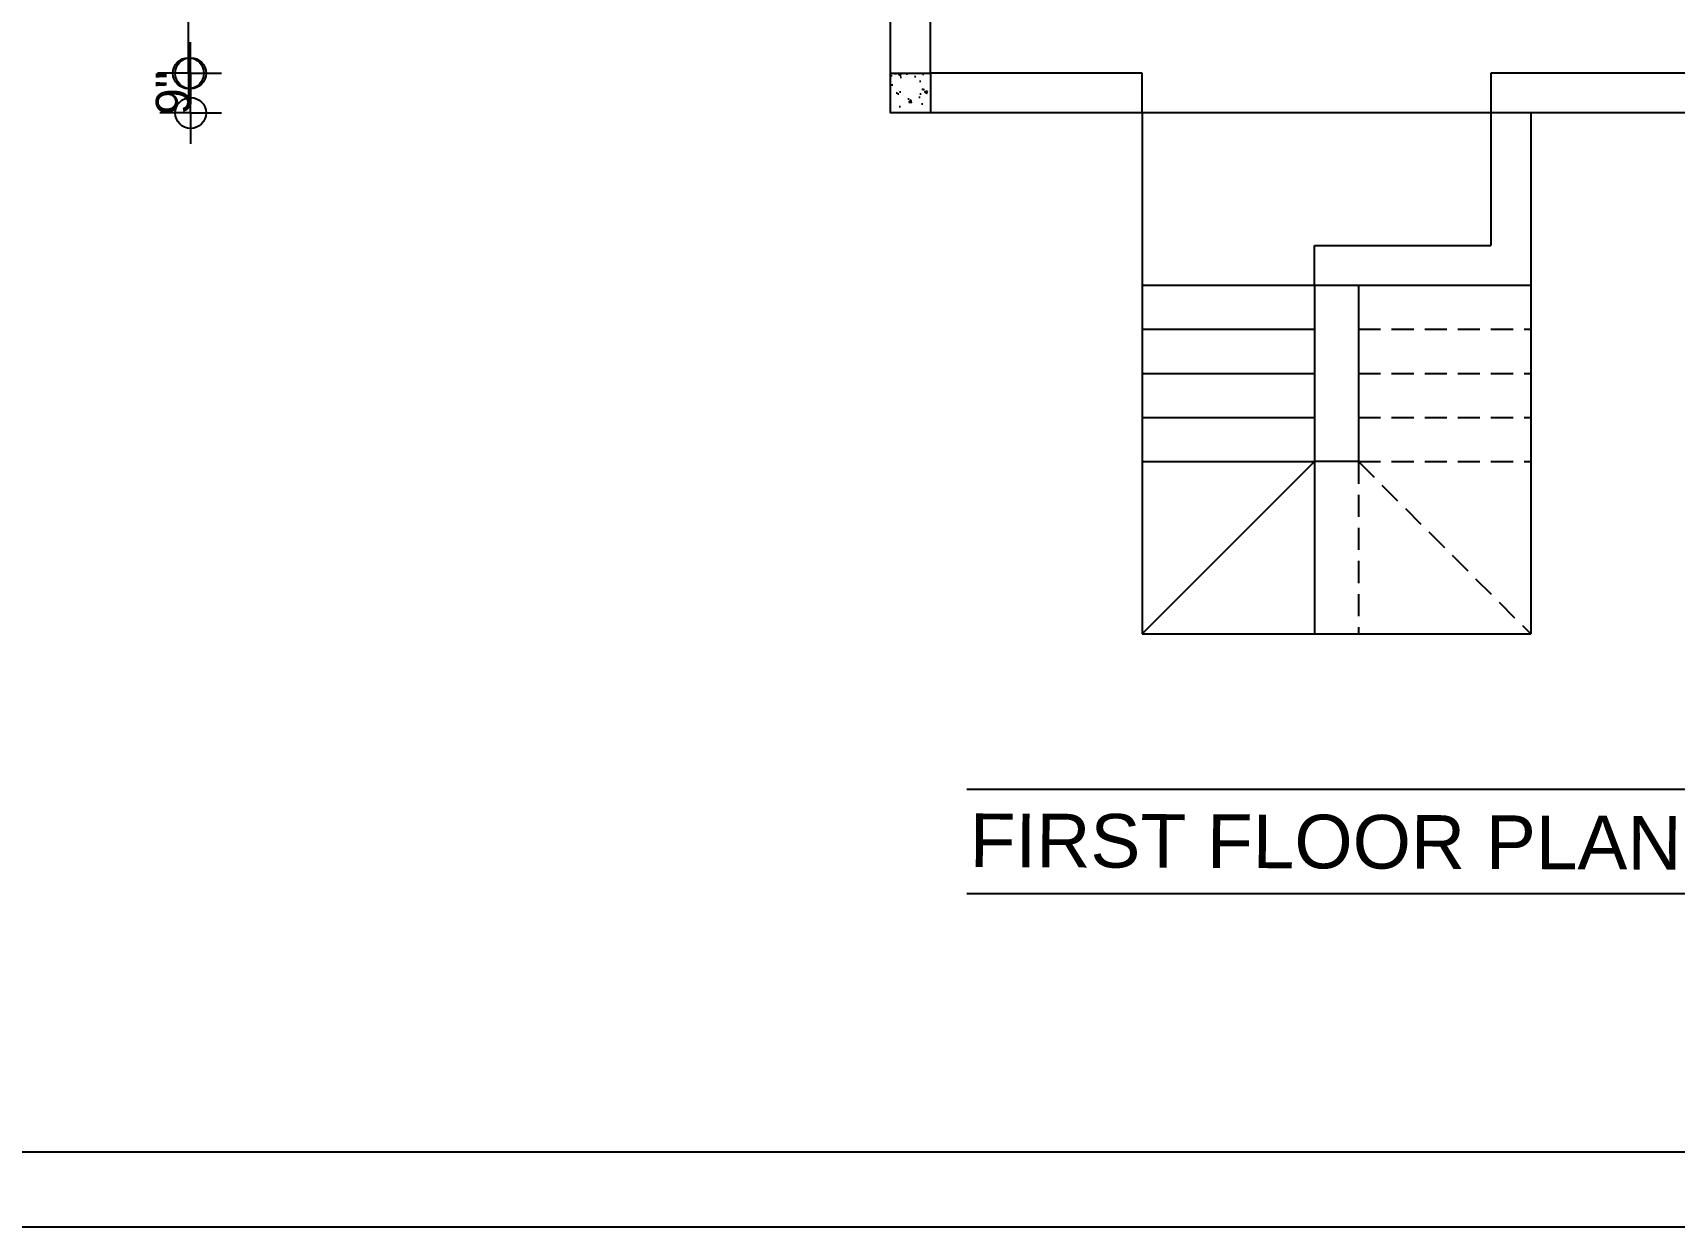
# Model space of a CAD drawing. Header units: inches. Extents: x 171009 to 352533, y -79956 to -38287.
# Drawn here: x 173787.8 to 174159.7, y -40437.8 to -40167.2 of the extents above; entities that cross this region are included whole.
import ezdxf

# ---------------------------------------------------------------- set-up
doc = ezdxf.new("R2010")
doc.units = ezdxf.units.IN
doc.header["$LTSCALE"] = 20
doc.header["$MEASUREMENT"] = 0
doc.header["$PDMODE"] = 34
doc.header["$PDSIZE"] = 5
doc.linetypes.add('HIDDEN', pattern=[0.375, 0.25, -0.125])
doc.layers.get('0').update_dxf_attribs({"linetype": 'CONTINUOUS'})
doc.layers.get('Defpoints').update_dxf_attribs({"linetype": 'CONTINUOUS'})
for name, color, linetype in [('AREA', 3, 'CONTINUOUS'), ('border', 230, 'CONTINUOUS'), ('COLUMN', 31, 'CONTINUOUS'), ('DIMLINE', 254, 'CONTINUOUS'), ('HATCH', 8, 'CONTINUOUS'), ('TEXTS', 2, 'CONTINUOUS'), ('wall', 13, 'CONTINUOUS')]:
    doc.layers.add(name, color=color, linetype=linetype)
doc.styles.add('STYLE1', font='arial_B.ttf')
doc.styles.add('TEXTM', font='arial_B.ttf')
doc.dimstyles.new('ARCH_96_0', dxfattribs={"dimtxt": 7.75, "dimasz": 3.5, "dimexe": 0.25, "dimexo": 0, "dimgap": 0, "dimtad": 1, "dimzin": 15, "dimdsep": 46, "dimlunit": 4, "dimtxsty": 'TEXTM', "dimblk": 'BLK', "dimcen": 0, "dimdle": 0.09375, "dimse1": 1, "dimse2": 1, "dimclrd": 256, "dimclrt": 3, "dimadec": 0, "dimazin": 0, "dimtfac": 1, "dimtix": 1, "dimtmove": 2, "dimatfit": 3, "dimldrblk": 'BLK', "dimfxl": 0.25, "dimtvp": 1.4625, "dimtolj": 1, "dimtzin": 15, "dimlwd": -1, "dimarcsym": 0})

# ---------------------------------------------------------------- blocks, each defined once
blk = doc.blocks.new('BLK')
for q in [(0, 2), (-2, 0), (0, -2), (2, 0)]:
    blk.add_line((0, 0), q)
blk.add_circle((0, 0), 1)
blk = doc.blocks.new('*D146')
at = {"layer": 'Defpoints', "color": 0, "transparency": 16777216}
for p in [(173823.09, -40116.36), (173997.67, -40116.36), (173986.17, -40176.36)]:
    blk.add_point(p, dxfattribs=at)
at = {"layer": 'DIMLINE', "transparency": 16777216}
blk.add_line((173823.09, -40172.86), (173823.09, -40119.86), dxfattribs=at)
at = {"layer": 'DIMLINE', "transparency": 16777216, "xscale": 3.5, "yscale": 3.5, "zscale": 3.5}
for p, rotation in [((173823.09, -40116.36), 90), ((173823.09, -40176.36), 270)]:
    blk.add_blockref('BLK', p, dxfattribs=dict(at, rotation=rotation))
at = {"layer": 'DIMLINE', "color": 3, "transparency": 16777216, "insert": (173819.13, -40146.36), "char_height": 7.75, "attachment_point": 5, "rotation": 90, "style": 'TEXTM'}
blk.add_mtext('\\A1;5\'-0"', dxfattribs=at)
blk = doc.blocks.new('*D147')
at = {"layer": 'Defpoints', "color": 0, "transparency": 16777216}
for p in [(173986.67, -40176.36), (173823.59, -40185.36), (173986.67, -40185.36)]:
    blk.add_point(p, dxfattribs=at)
at = {"layer": 'DIMLINE', "transparency": 16777216}
blk.add_line((173823.59, -40179.86), (173823.59, -40181.86), dxfattribs=at)
at = {"layer": 'DIMLINE', "transparency": 16777216, "xscale": 3.5, "yscale": 3.5, "zscale": 3.5}
for p, rotation in [((173823.59, -40176.36), 90), ((173823.59, -40185.36), 270)]:
    blk.add_blockref('BLK', p, dxfattribs=dict(at, rotation=rotation))
at = {"layer": 'DIMLINE', "color": 3, "transparency": 16777216, "insert": (173819.63, -40180.86), "char_height": 7.75, "attachment_point": 5, "rotation": 90, "style": 'TEXTM'}
blk.add_mtext('\\A1;9"', dxfattribs=at)

msp = doc.modelspace()

# ---------------------------------------------------------------- hatches: boundary and pattern name
at = {"layer": 'HATCH'}
h = msp.add_hatch(dxfattribs=at)
h.set_pattern_fill('AR-CONC', color=8, style=0)
h.set_pattern_definition([(50, (-2101.4424, 1812.865), (7.17260183, -0.62752135), [0.75, -8.25]), (355, (-2101.4424, 1812.865), (-1.38751334, 7.52192134), [0.6, -6.6]), (100.4514, (-2100.845, 1812.8125), (5.78509382, 6.89439542), [0.6374019, -7.01142112]), (46.1842, (-2101.442, 1814.865), (10.6724105, -1.65519014), [1.125, -12.375]), (96.6356, (-2100.553, 1814.727), (9.34662706, 9.7411787), [0.9561029, -10.51713]), (351.1842, (-2101.442, 1814.865), (9.34661945, 9.741186), [0.9, -9.9]), (21, (-2100.4424, 1814.365), (5.96907052, -4.0261889), [0.75, -8.25]), (326, (-2100.4424, 1814.365), (2.43315332, 7.25150045), [0.6, -6.6]), (71.4514, (-2099.945, 1814.029), (8.40222629, 3.22530497), [0.6374019, -7.01142112]), (37.5, (-2101.4424, 1812.8647), (0.121598553, 3.32893854), [0, -6.52, 0, -6.7, 0, -6.625]), (7.5, (-2101.4424, 1812.8647), (2.630695374, 3.94411712), [0, -3.82, 0, -6.37, 0, -2.525]), (327.5, (-2103.6724, 1812.8647), (5.33822436, -0.225548717), [0, -2.5, 0, -7.8, 0, -10.35]), (317.5, (-2104.6724, 1812.8647), (5.83186169, 1.00104982), [0, -3.25, 0, -5.18, 0, -7.35])])
h.paths.add_polyline_path([(173991.173, -40176.358), (173982.173, -40176.358), (173982.173, -40185.358), (173991.173, -40185.358)])

# ---------------------------------------------------------------- linework, layer by layer
for p, q in [((173982.173, -40185.358), (173982.173, -40116.358)), ((173991.173, -40176.358), (173991.173, -40116.358)), ((174039.173, -40176.358), (173991.173, -40176.358)), ((174039.173, -40185.358), (174039.173, -40176.358)), ((174175.175, -40176.358), (174118.173, -40176.358)), ((174118.173, -40176.358), (174118.173, -40215.358)), ((174039.173, -40185.358), (173982.173, -40185.358)), ((174039.173, -40185.358), (174039.173, -40303.358)), ((174184.173, -40185.358), (174127.173, -40185.358)), ((174127.173, -40185.358), (174127.173, -40303.358)), ((174078.173, -40215.358), (174118.173, -40215.358)), ((174078.173, -40224.358), (174078.173, -40215.358)), ((174039.173, -40224.358), (174078.173, -40224.358)), ((174088.173, -40224.358), (174127.173, -40224.358)), ((174039.173, -40234.358), (174078.173, -40234.358)), ((174039.173, -40244.358), (174078.173, -40244.358)), ((174039.173, -40254.358), (174078.173, -40254.358)), ((174039.173, -40264.358), (174078.173, -40264.358)), ((174078.173, -40264.358), (174039.173, -40303.358)), ((174078.173, -40264.358), (174078.173, -40303.358)), ((174039.173, -40303.358), (174127.173, -40303.358))]:
    msp.add_line(p, q)
at = {"linetype": 'HIDDEN'}
for p, q in [((174088.173, -40234.358), (174127.173, -40234.358)), ((174088.173, -40244.358), (174127.173, -40244.358)), ((174088.173, -40254.358), (174127.173, -40254.358)), ((174088.173, -40264.358), (174127.173, -40264.358)), ((174088.173, -40264.358), (174088.173, -40303.358)), ((174088.173, -40264.358), (174127.173, -40303.358))]:
    msp.add_line(p, q, dxfattribs=at)
at = {"color": 3}
msp.add_lwpolyline([(173236.719, -39657.916), (174863.333, -39657.916), (174863.333, -40437.786), (173236.719, -40437.786)], close=True, dxfattribs=at)
at = {"layer": 'AREA'}
msp.add_lwpolyline([(173844.672, -39771.358), (174006.674, -39771.363), (174006.675, -39835.858), (174159.672, -39835.858), (174159.67, -39771.358), (174321.672, -39771.358), (174321.672, -40116.358), (174184.173, -40116.358), (174184.173, -40185.358), (174127.173, -40185.358), (173982.173, -40185.358), (173982.173, -40116.358), (173844.671, -40116.358), (173844.671, -39771.358)], dxfattribs=at)
at = {"layer": 'border', "ltscale": 5}
msp.add_line((173236.719, -40420.686), (174863.333, -40420.686), dxfattribs=at)
at = {"layer": 'COLUMN'}
msp.add_lwpolyline([(173991.173, -40185.358), (173982.173, -40185.358), (173982.173, -40176.358), (173991.173, -40176.358)], close=True, dxfattribs=at)
at = {"layer": 'TEXTS'}
for p, q in [((174163.106, -40338.612), (173999.412, -40338.612)), ((174163.106, -40362.3), (173999.412, -40362.3))]:
    msp.add_line(p, q, dxfattribs=at)
at = {"layer": 'wall'}
for p, q in [((174078.173, -40224.358), (174088.173, -40224.358)), ((174078.173, -40224.358), (174078.173, -40264.358)), ((174088.173, -40224.358), (174088.173, -40264.358)), ((174088.173, -40264.358), (174078.173, -40264.358))]:
    msp.add_line(p, q, dxfattribs=at)

# ---------------------------------------------------------------- texts
at = {"layer": 'TEXTS', "style": 'STYLE1'}
msp.add_text('FIRST FLOOR PLAN', height=12.15, rotation=359.79159, dxfattribs=at).set_placement((174000.072, -40356.207))

# ---------------------------------------------------------------- dimensions: what is measured, and where the dimension line sits
at = {"layer": 'DIMLINE'}
for base, p1, p2, picture, middle in [((173823.091, -40116.358), (173986.173, -40176.358), (173997.671, -40116.358), '*D146', (173819.134, -40146.358)), ((173823.591, -40185.358), (173986.673, -40176.358), (173986.673, -40185.358), '*D147', (173819.634, -40180.858))]:
    dim = msp.add_linear_dim(base=base, p1=p1, p2=p2, angle=90, dimstyle='ARCH_96_0', override={"dimfxl": 0.18}, dxfattribs=at)
    dim.commit()
    dim.dimension.update_dxf_attribs({"geometry": picture, "text_midpoint": middle})

doc.saveas('drawing.dxf')
